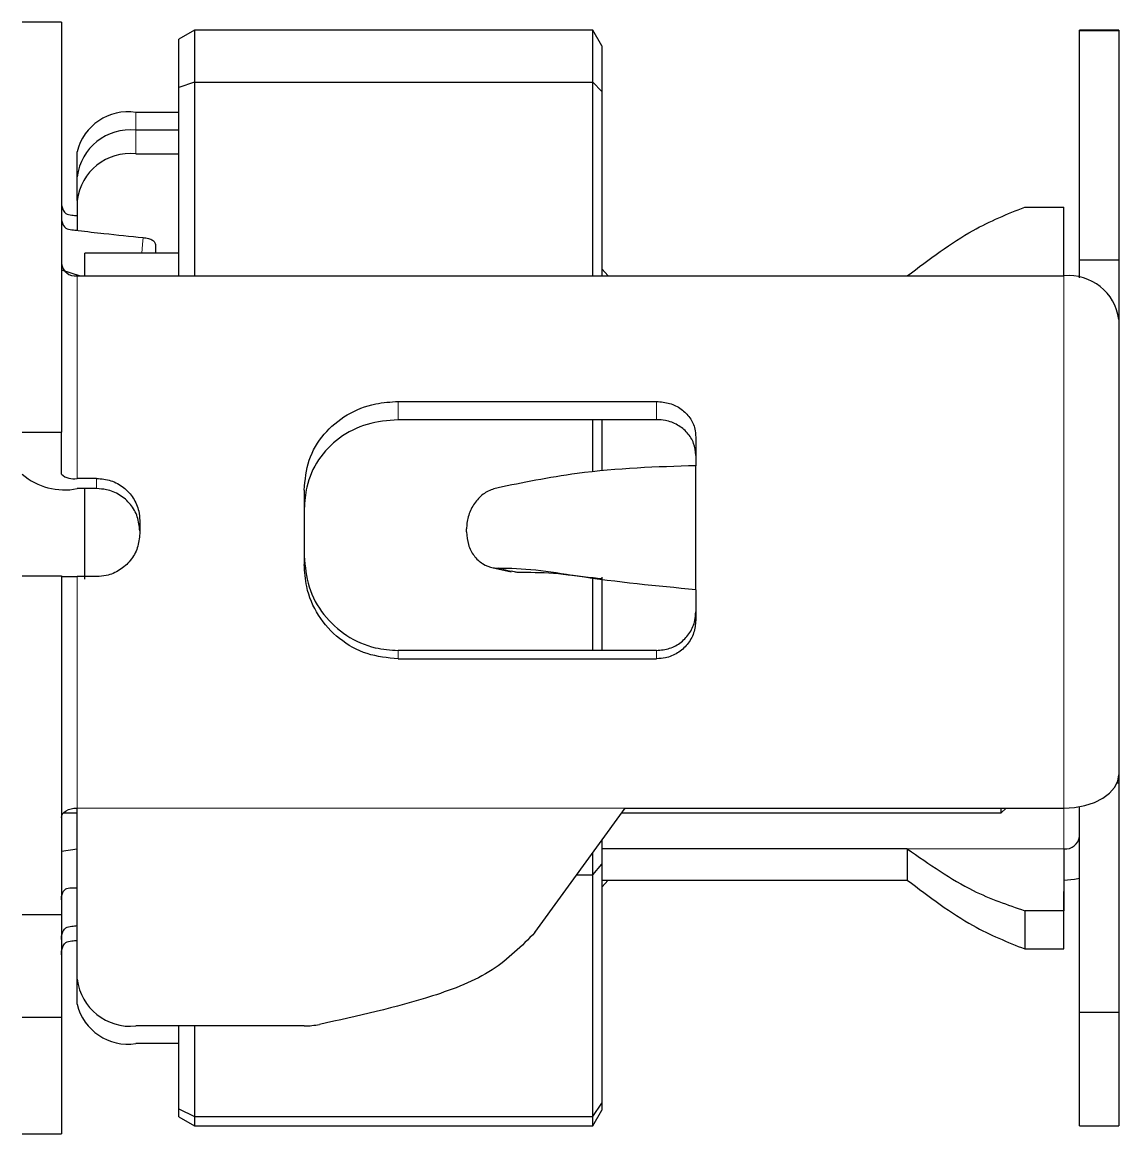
# Model space of a CAD drawing. Header units: millimetres. Extents: x -312 to 553, y -456 to 1988.
# Drawn here: x -13.83 to 0.17, y 1856.45 to 1870.65 of the extents above; entities that cross this region are included whole.
import ezdxf

# ---------------------------------------------------------------- set-up
doc = ezdxf.new("R2010")
doc.units = ezdxf.units.MM

msp = doc.modelspace()

# ---------------------------------------------------------------- linework, layer by layer
at = {"color": 7, "linetype": 'Continuous', "lineweight": 25}
for p, q in [((-13.334, 1870.652), (-13.834, 1870.652)), ((-13.334, 1870.652), (-13.334, 1865.415)), ((-11.634, 1870.552), (-11.834, 1870.436)), ((-11.834, 1869.817), (-11.834, 1870.436)), ((-6.549, 1870.552), (-11.634, 1870.552)), ((-11.634, 1870.552), (-11.634, 1869.887)), ((-6.434, 1870.352), (-6.549, 1870.552)), ((-6.549, 1869.887), (-6.549, 1870.552)), ((0.166, 1870.552), (-0.334, 1870.552)), ((-0.334, 1870.548), (-0.334, 1870.552)), ((-0.334, 1870.548), (0.166, 1870.548)), ((-0.334, 1867.618), (-0.334, 1870.548)), ((0.166, 1870.552), (0.166, 1870.548)), ((0.166, 1870.548), (0.166, 1867.618)), ((-6.434, 1870.352), (-6.434, 1869.766)), ((-11.634, 1869.887), (-11.834, 1869.817)), ((-11.634, 1869.887), (-11.634, 1867.41)), ((-11.634, 1869.887), (-6.549, 1869.887)), ((-6.549, 1867.41), (-6.549, 1869.887)), ((-6.434, 1869.766), (-6.549, 1869.887)), ((-11.834, 1867.41), (-11.834, 1869.817)), ((-6.434, 1869.766), (-6.434, 1867.41)), ((-11.834, 1869.498), (-12.384, 1869.498)), ((-11.834, 1869.274), (-12.384, 1869.274)), ((-13.134, 1868.678), (-13.134, 1868.996)), ((-12.384, 1868.972), (-11.834, 1868.972)), ((-13.134, 1868.375), (-13.134, 1868.678)), ((-13.134, 1868.375), (-13.134, 1867.992)), ((-1.034, 1868.29), (-0.534, 1868.29)), ((-11.834, 1867.702), (-13.034, 1867.702)), ((-13.034, 1867.405), (-13.034, 1867.702)), ((-0.334, 1867.618), (0.166, 1867.618)), ((-0.334, 1867.387), (-0.334, 1867.618)), ((0.166, 1867.618), (0.166, 1866.853)), ((-13.334, 1867.487), (-13.096, 1867.41)), ((-6.434, 1867.503), (-6.354, 1867.41)), ((-13.134, 1867.41), (-2.534, 1867.41)), ((-2.534, 1867.41), (-0.534, 1867.41)), ((0.166, 1866.853), (0.166, 1861.037)), ((-9.034, 1865.807), (-5.734, 1865.807)), ((-5.734, 1865.574), (-9.034, 1865.574)), ((-6.549, 1864.918), (-6.549, 1865.574)), ((-6.434, 1865.574), (-6.434, 1864.932)), ((-13.834, 1865.415), (-13.334, 1865.415)), ((-13.334, 1864.877), (-13.334, 1865.415)), ((-5.234, 1865.352), (-5.234, 1864.986)), ((-5.234, 1863.401), (-5.234, 1864.986)), ((-12.884, 1864.824), (-13.134, 1864.824)), ((-12.884, 1864.693), (-13.134, 1864.693)), ((-13.034, 1863.535), (-13.034, 1864.693)), ((-10.234, 1864.674), (-10.234, 1863.724)), ((-12.334, 1864.285), (-12.334, 1864.119)), ((-8.161, 1864.14), (-8.161, 1864.18)), ((-7.837, 1863.686), (-7.592, 1863.63)), ((-7.507, 1863.62), (-7.591, 1863.637)), ((-13.834, 1863.578), (-13.334, 1863.578)), ((-13.334, 1863.578), (-13.334, 1859.25)), ((-12.884, 1863.57), (-13.134, 1863.57)), ((-6.549, 1862.626), (-6.549, 1863.548)), ((-6.434, 1863.561), (-6.434, 1862.626)), ((-5.234, 1863.401), (-5.234, 1863.013)), ((-5.734, 1862.626), (-9.034, 1862.626)), ((-9.034, 1862.519), (-5.734, 1862.519)), ((0.146, 1860.935), (0.166, 1860.935)), ((0.166, 1861.037), (0.166, 1860.935)), ((0.166, 1860.935), (0.166, 1858.005)), ((-0.334, 1858.005), (-0.334, 1860.631)), ((-13.308, 1860.552), (-13.134, 1860.552)), ((-13.134, 1858.425), (-13.134, 1860.613)), ((-7.288, 1859.022), (-6.134, 1860.613)), ((-6.179, 1860.552), (-1.334, 1860.552)), ((-6.134, 1860.613), (-0.534, 1860.613)), ((-1.334, 1860.552), (-1.272, 1860.613)), ((-1.334, 1860.552), (-1.334, 1860.613)), ((-13.334, 1860.06), (-13.134, 1860.092)), ((-6.434, 1860.2), (-6.434, 1859.897)), ((-2.534, 1860.091), (-6.434, 1860.091)), ((-2.534, 1860.091), (-2.534, 1859.693)), ((-6.549, 1859.758), (-6.549, 1860.041)), ((-6.549, 1859.758), (-6.434, 1859.897)), ((-6.434, 1859.897), (-6.434, 1856.842)), ((-6.754, 1859.758), (-6.549, 1859.758)), ((-6.549, 1856.671), (-6.549, 1859.758)), ((-6.434, 1859.601), (-6.354, 1859.693)), ((-6.434, 1859.693), (-2.534, 1859.693)), ((-0.534, 1859.301), (-0.534, 1859.547)), ((-13.334, 1859.25), (-13.834, 1859.25)), ((-13.334, 1859.25), (-13.334, 1857.935)), ((-1.034, 1859.301), (-1.034, 1858.813)), ((-0.534, 1859.301), (-1.034, 1859.301)), ((-0.534, 1858.813), (-0.534, 1859.301)), ((-1.034, 1858.813), (-0.534, 1858.813)), ((-13.134, 1858.108), (-13.134, 1858.425)), ((-13.334, 1857.935), (-13.834, 1857.935)), ((-13.334, 1857.935), (-13.334, 1856.452)), ((-0.334, 1858.005), (0.166, 1858.005)), ((-0.334, 1856.555), (-0.334, 1858.005)), ((0.166, 1858.005), (0.166, 1856.555)), ((-10.233, 1857.829), (-12.384, 1857.829)), ((-11.834, 1856.77), (-11.834, 1857.829)), ((-11.634, 1857.829), (-11.634, 1856.671)), ((-11.834, 1857.606), (-12.384, 1857.606)), ((-6.549, 1856.671), (-6.434, 1856.842)), ((-6.434, 1856.842), (-6.434, 1856.752)), ((-11.834, 1856.77), (-11.634, 1856.671)), ((-11.834, 1856.667), (-11.834, 1856.77)), ((-11.834, 1856.667), (-11.634, 1856.552)), ((-11.634, 1856.671), (-6.549, 1856.671)), ((-11.634, 1856.671), (-11.634, 1856.552)), ((-6.549, 1856.552), (-6.434, 1856.752)), ((-6.549, 1856.552), (-6.549, 1856.671)), ((-11.634, 1856.552), (-6.549, 1856.552)), ((-0.334, 1856.552), (-0.334, 1856.555)), ((-0.334, 1856.555), (0.166, 1856.555)), ((-0.334, 1856.552), (0.166, 1856.552)), ((0.166, 1856.555), (0.166, 1856.552)), ((-13.834, 1856.452), (-13.334, 1856.452))]:
    msp.add_line(p, q, dxfattribs=at)
at = {"color": 8, "linetype": 'Continuous', "lineweight": 18}
for p, q in [((-12.384, 1869.498), (-12.384, 1869.274)), ((-12.384, 1869.274), (-12.384, 1868.972)), ((-13.134, 1867.41), (-13.134, 1864.824)), ((-0.534, 1860.613), (-0.534, 1867.41)), ((-9.034, 1865.807), (-9.034, 1865.574)), ((-5.734, 1865.574), (-5.734, 1865.807)), ((-12.884, 1864.693), (-12.884, 1864.824)), ((-13.134, 1863.57), (-13.134, 1860.613)), ((-9.034, 1862.626), (-9.034, 1862.519)), ((-5.734, 1862.519), (-5.734, 1862.626)), ((-13.134, 1860.613), (-6.134, 1860.613)), ((-0.534, 1860.091), (-0.534, 1860.613)), ((-0.534, 1860.091), (-2.534, 1860.091))]:
    msp.add_line(p, q, dxfattribs=at)
at = {"color": 8, "linetype": 'Continuous', "lineweight": 18, "flags": 128}
msp.add_lwpolyline([(-12.306, 1867.702), (-12.298, 1867.812), (-12.291, 1867.901), (-12.291, 1867.901), (-12.291, 1867.901)], dxfattribs=at)
at = {"color": 7, "linetype": 'Continuous', "lineweight": 25, "flags": 128}
for points in [[(-0.534, 1860.613), (-0.397, 1860.621), (-0.266, 1860.646), (-0.145, 1860.685), (-0.039, 1860.738), (0.048, 1860.802), (0.113, 1860.875), (0.153, 1860.955), (0.166, 1861.037)], [(-13.334, 1860.492), (-13.33, 1860.516), (-13.318, 1860.539), (-13.3, 1860.56), (-13.275, 1860.578), (-13.245, 1860.593), (-13.21, 1860.604), (-13.173, 1860.611), (-13.134, 1860.613)], [(-0.534, 1859.693), (-0.397, 1859.704), (-0.334, 1859.716)]]:
    msp.add_lwpolyline(points, dxfattribs=at)
at = {"color": 7, "linetype": 'Continuous', "lineweight": 25}
for centre, radius, start, end in [((-12.487, 1868.841), 0.665, 81.0438, 166.5514), ((-12.452, 1868.591), 0.687, 84.2482, 172.7634), ((-12.452, 1868.288), 0.687, 84.2482, 172.7634), ((-13.152, 1867.592), 0.183, 187.2366, 275.7518), ((-0.469, 1866.773), 0.641, 7.2366, 95.7518), ((-13.297, 1865.498), 0.821, 229.1472, 281.4476), ((-13.18, 1865.054), 0.235, 229.1472, 281.4476), ((-13.184, 1877.077), 13.508, 269.3637, 270.2121), ((-0.515, 1860.273), 0.183, 264.2482, 352.7634), ((-12.452, 1858.512), 0.687, 187.2366, 275.7518), ((-12.487, 1858.262), 0.665, 193.4486, 278.9562), ((-10.232, 1858.761), 0.932, 269.97, 282.0278)]:
    msp.add_arc(centre, radius, start, end, dxfattribs=at)
for points, knots in [([(-13.334, 1868.364), (-13.333, 1868.344), (-13.331, 1868.304), (-13.314, 1868.25), (-13.276, 1868.196), (-13.204, 1868.188), (-13.156, 1868.183), (-13.134, 1868.181)], [0, 0, 0, 0, 0.195353, 0.37764, 0.539051, 0.782239, 1, 1, 1, 1]), ([(-13.334, 1868.169), (-13.333, 1868.15), (-13.331, 1868.113), (-13.314, 1868.062), (-13.276, 1868.01), (-13.199, 1868), (-13.038, 1867.981), (-12.726, 1867.945), (-12.456, 1867.918), (-12.291, 1867.901)], [0, 0, 0, 0, 0.052051, 0.100621, 0.143629, 0.208426, 0.277664, 0.558659, 1, 1, 1, 1]), ([(-2.534, 1867.41), (-2.254, 1867.623), (-1.754, 1868.002), (-1.254, 1868.202), (-1.034, 1868.29)], [0, 0, 0, 0, 0.559911, 1, 1, 1, 1]), ([(-0.534, 1867.41), (-0.534, 1867.623), (-0.534, 1868.002), (-0.534, 1868.202), (-0.534, 1868.29)], [0, 0, 0, 0, 0.559866, 1, 1, 1, 1]), ([(-12.291, 1867.901), (-12.268, 1867.898), (-12.219, 1867.891), (-12.165, 1867.868), (-12.137, 1867.84), (-12.135, 1867.821), (-12.134, 1867.814)], [0, 0, 0, 0, 0.266331, 0.548449, 0.829136, 1, 1, 1, 1]), ([(-12.134, 1867.814), (-12.134, 1867.784), (-12.134, 1867.747), (-12.134, 1867.71), (-12.134, 1867.702)], [0, 0, 0, 0, 0.786734, 1, 1, 1, 1]), ([(-10.234, 1864.674), (-10.221, 1864.805), (-10.196, 1865.065), (-9.996, 1865.402), (-9.699, 1865.651), (-9.36, 1865.786), (-9.13, 1865.801), (-9.034, 1865.807)], [0, 0, 0, 0, 0.212833, 0.42585, 0.635542, 0.846587, 1, 1, 1, 1]), ([(-5.734, 1865.807), (-5.677, 1865.802), (-5.565, 1865.792), (-5.415, 1865.716), (-5.302, 1865.602), (-5.242, 1865.473), (-5.236, 1865.387), (-5.234, 1865.352)], [0, 0, 0, 0, 0.214445, 0.428893, 0.643239, 0.857188, 1, 1, 1, 1]), ([(-9.034, 1865.574), (-9.168, 1865.563), (-9.438, 1865.539), (-9.797, 1865.355), (-10.067, 1865.075), (-10.212, 1864.751), (-10.227, 1864.528), (-10.234, 1864.434)], [0, 0, 0, 0, 0.212875, 0.425767, 0.637937, 0.847353, 1, 1, 1, 1]), ([(-5.234, 1865.118), (-5.239, 1865.171), (-5.25, 1865.275), (-5.336, 1865.411), (-5.462, 1865.513), (-5.603, 1865.567), (-5.696, 1865.572), (-5.734, 1865.574)], [0, 0, 0, 0, 0.214295, 0.42863, 0.64223, 0.856153, 1, 1, 1, 1]), ([(-5.234, 1864.986), (-5.732, 1864.971), (-6.404, 1864.95), (-7.298, 1864.799), (-7.603, 1864.736), (-7.758, 1864.704)], [0, 0, 0, 0, 0.587693, 0.790818, 1, 1, 1, 1]), ([(-12.884, 1864.824), (-12.822, 1864.818), (-12.698, 1864.807), (-12.533, 1864.715), (-12.409, 1864.579), (-12.343, 1864.427), (-12.336, 1864.326), (-12.334, 1864.285)], [0, 0, 0, 0, 0.214393, 0.428789, 0.643061, 0.856854, 1, 1, 1, 1]), ([(-12.334, 1864.153), (-12.34, 1864.214), (-12.352, 1864.336), (-12.446, 1864.498), (-12.584, 1864.619), (-12.739, 1864.684), (-12.842, 1864.69), (-12.884, 1864.693)], [0, 0, 0, 0, 0.214211, 0.428471, 0.641842, 0.855602, 1, 1, 1, 1]), ([(-7.758, 1864.704), (-7.806, 1864.691), (-7.904, 1864.664), (-8.028, 1864.558), (-8.118, 1864.417), (-8.157, 1864.283), (-8.16, 1864.204), (-8.161, 1864.18)], [0, 0, 0, 0, 0.225867, 0.4517344, 0.6775983, 0.9034793, 1, 1, 1, 1]), ([(-12.334, 1864.119), (-12.34, 1864.058), (-12.352, 1863.935), (-12.446, 1863.77), (-12.585, 1863.646), (-12.74, 1863.579), (-12.842, 1863.572), (-12.884, 1863.57)], [0, 0, 0, 0, 0.214305, 0.42865, 0.642279, 0.856223, 1, 1, 1, 1]), ([(-8.161, 1864.14), (-8.156, 1864.085), (-8.146, 1863.974), (-8.071, 1863.831), (-7.96, 1863.727), (-7.848, 1863.682), (-7.778, 1863.678), (-7.758, 1863.676)], [0, 0, 0, 0, 0.225883, 0.451767, 0.67765, 0.903524, 1, 1, 1, 1]), ([(-10.234, 1863.834), (-10.221, 1863.7), (-10.197, 1863.431), (-9.999, 1863.071), (-9.703, 1862.801), (-9.364, 1862.649), (-9.132, 1862.633), (-9.034, 1862.626)], [0, 0, 0, 0, 0.212376, 0.424979, 0.633479, 0.843609, 1, 1, 1, 1]), ([(-9.034, 1862.519), (-9.169, 1862.532), (-9.438, 1862.558), (-9.797, 1862.761), (-10.067, 1863.061), (-10.212, 1863.402), (-10.227, 1863.629), (-10.234, 1863.724)], [0, 0, 0, 0, 0.213238, 0.42649, 0.63916, 0.849598, 1, 1, 1, 1]), ([(-5.234, 1863.401), (-5.732, 1863.449), (-6.404, 1863.513), (-7.298, 1863.665), (-7.603, 1863.672), (-7.758, 1863.676)], [0, 0, 0, 0, 0.587693, 0.790818, 1, 1, 1, 1]), ([(-6.434, 1863.54), (-6.47, 1863.544), (-6.672, 1863.564), (-7.07, 1863.622), (-7.36, 1863.621), (-7.507, 1863.62)], [0, 0, 0, 0, 0.099559, 0.54474, 1, 1, 1, 1]), ([(-5.734, 1862.626), (-5.677, 1862.631), (-5.565, 1862.642), (-5.415, 1862.726), (-5.302, 1862.851), (-5.242, 1862.99), (-5.236, 1863.083), (-5.234, 1863.12)], [0, 0, 0, 0, 0.2143846, 0.4287723, 0.6430331, 0.8568019, 1, 1, 1, 1]), ([(-5.234, 1863.013), (-5.239, 1862.958), (-5.25, 1862.846), (-5.336, 1862.698), (-5.462, 1862.587), (-5.603, 1862.528), (-5.696, 1862.522), (-5.734, 1862.519)], [0, 0, 0, 0, 0.214373, 0.428779, 0.642592, 0.856666, 1, 1, 1, 1]), ([(-2.534, 1860.091), (-2.254, 1859.895), (-1.753, 1859.546), (-1.254, 1859.376), (-1.034, 1859.301)], [0, 0, 0, 0, 0.559868, 1, 1, 1, 1]), ([(-0.534, 1860.091), (-0.534, 1859.895), (-0.534, 1859.546), (-0.534, 1859.376), (-0.534, 1859.301)], [0, 0, 0, 0, 0.559785, 1, 1, 1, 1]), ([(-2.534, 1859.693), (-2.254, 1859.48), (-1.754, 1859.101), (-1.254, 1858.901), (-1.034, 1858.813)], [0, 0, 0, 0, 0.559911, 1, 1, 1, 1]), ([(-13.334, 1859.44), (-13.333, 1859.459), (-13.331, 1859.495), (-13.314, 1859.544), (-13.277, 1859.59), (-13.206, 1859.595), (-13.158, 1859.594), (-13.134, 1859.593)], [0, 0, 0, 0, 0.1953018, 0.3775407, 0.5389091, 0.7613833, 1, 1, 1, 1]), ([(-13.334, 1858.934), (-13.333, 1858.953), (-13.331, 1858.99), (-13.314, 1859.041), (-13.276, 1859.093), (-13.204, 1859.102), (-13.156, 1859.108), (-13.134, 1859.111)], [0, 0, 0, 0, 0.195353, 0.37764, 0.539051, 0.782239, 1, 1, 1, 1]), ([(-13.334, 1858.739), (-13.333, 1858.759), (-13.331, 1858.799), (-13.314, 1858.853), (-13.276, 1858.907), (-13.204, 1858.915), (-13.156, 1858.92), (-13.134, 1858.922)], [0, 0, 0, 0, 0.195353, 0.37764, 0.539051, 0.782239, 1, 1, 1, 1]), ([(-7.288, 1859.022), (-7.458, 1858.851), (-7.808, 1858.496), (-8.79, 1858.122), (-9.554, 1857.955), (-10.038, 1857.849)], [0, 0, 0, 0, 0.254027, 0.526591, 1, 1, 1, 1])]:
    msp.add_open_spline(points, degree=3, knots=knots, dxfattribs=at)
at = {"color": 8, "linetype": 'Continuous', "lineweight": 18}
msp.add_open_spline([(-7.758, 1863.676), (-7.716, 1863.667), (-7.648, 1863.652), (-7.564, 1863.633), (-7.523, 1863.624), (-7.507, 1863.62)], degree=3, knots=[0, 0, 0, 0, 0.502362, 0.815418, 1, 1, 1, 1], dxfattribs=at)

doc.saveas('drawing.dxf')
